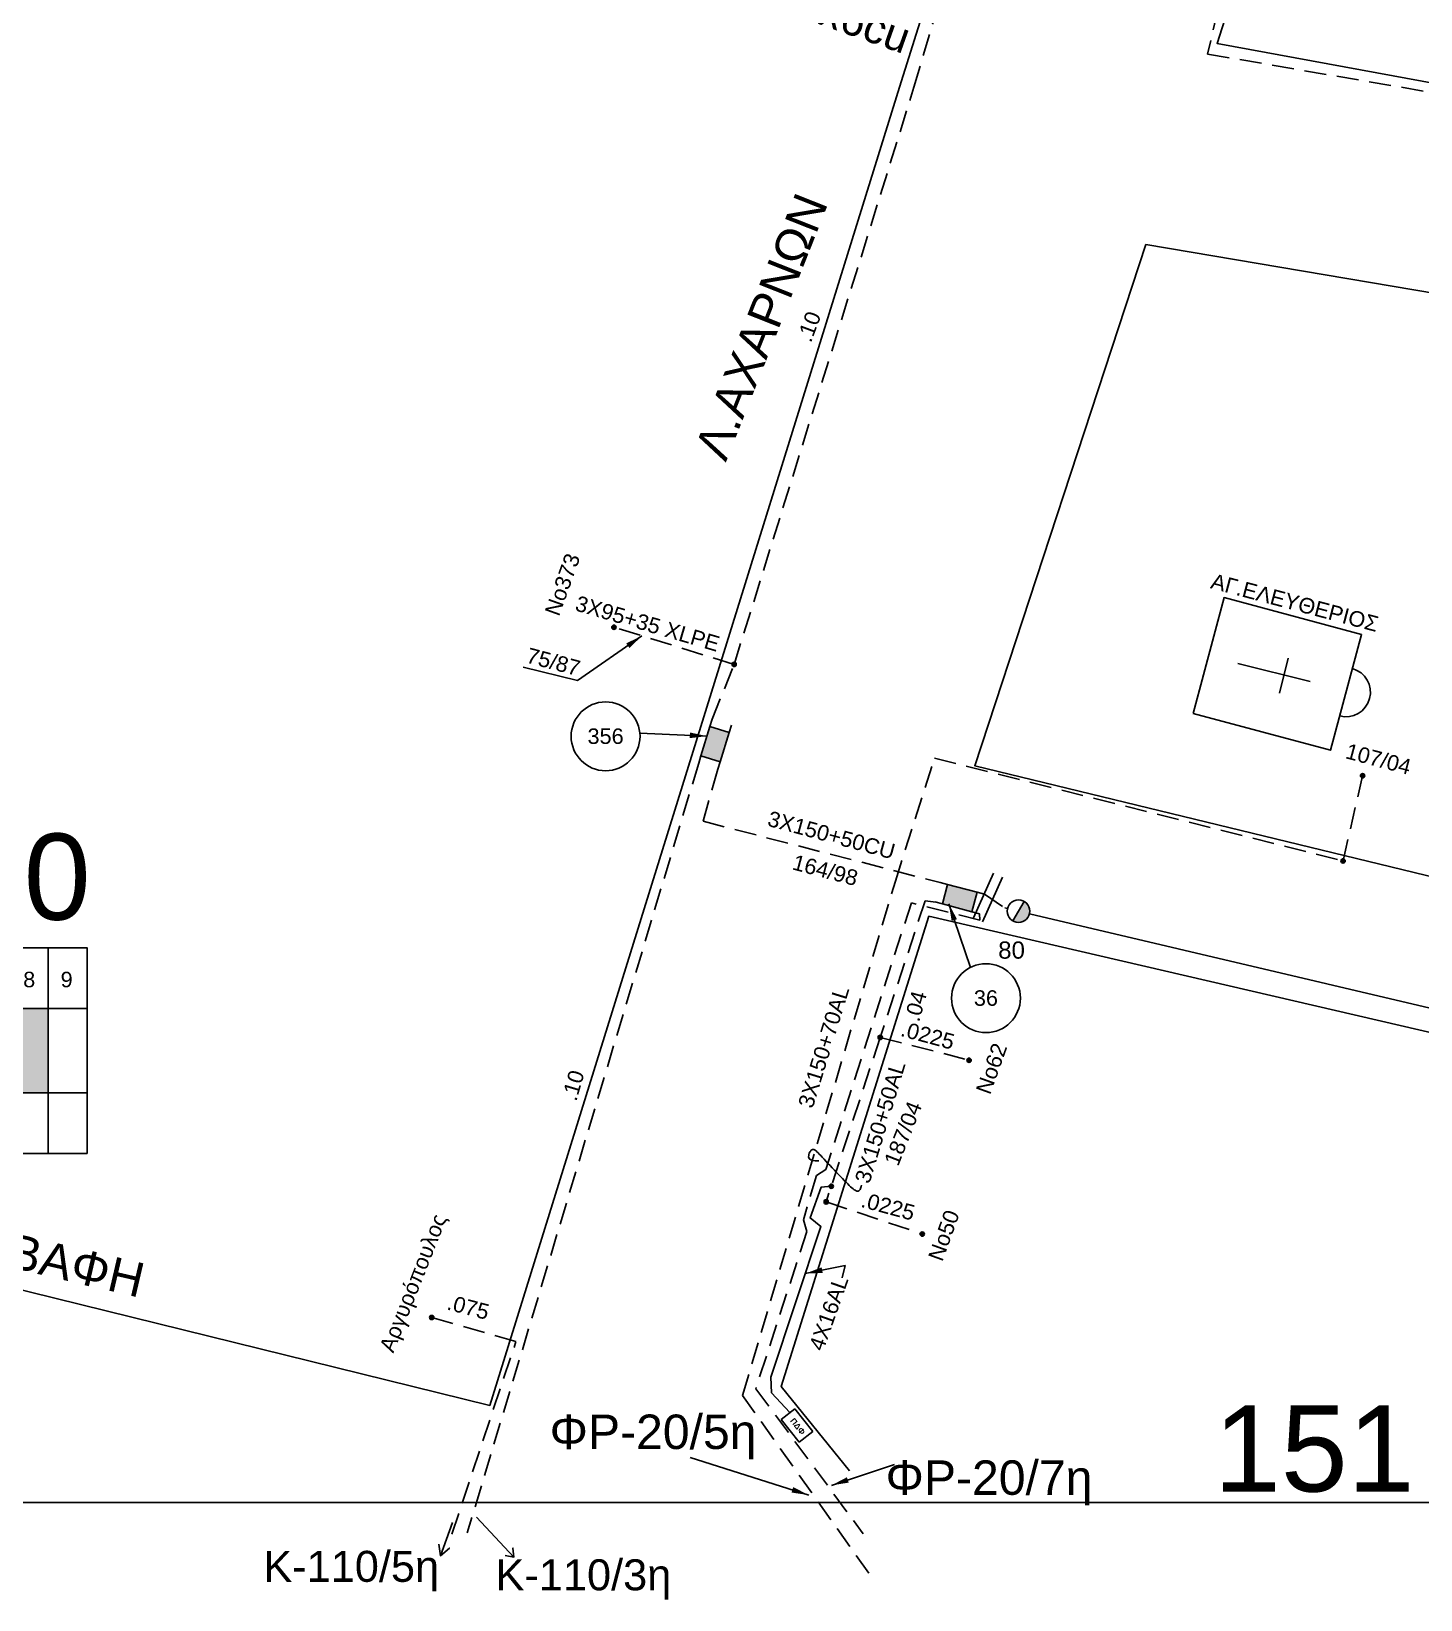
# Model space of a CAD drawing. Header units: millimetres. Extents: x 766 to 1726, y 225 to 629.
# Drawn here: x 1160 to 1240.7, y 238.6 to 329.7 of the extents above; entities that cross this region are included whole.
import ezdxf
from ezdxf.enums import TextEntityAlignment as Align

# ---------------------------------------------------------------- set-up
doc = ezdxf.new("R2010")
doc.units = ezdxf.units.MM
doc.linetypes.add('DASHED', pattern=[19.05, 12.7, -6.35])
for name, color, linetype in [('Link Box 4 Διευθύνσεων', 7, 'Continuous'), ('Pillar Δημοτικού Φωτισμού', 7, 'Continuous'), ('Άγνωστα', 7, 'Continuous'), ('Ασφαλειοκιβώτια Χ.Τ 9 αναχωρήσεων', 7, 'Continuous'), ('Γυμνά εναέρια ΧΤ (3Φ)   4x16AL', 7, 'Continuous'), ('Επιγραφές - Σχήματα', 7, 'Continuous'), ('Καλώδια ΧΤ   3x150+50AL', 7, 'DASHED'), ('Καλώδια ΧΤ   3x150+50CU', 7, 'DASHED'), ('Καλώδια ΧΤ   3x95+35 XLPE', 7, 'DASHED'), ('Στύλος ΦΜ', 7, 'Continuous'), ('Στύλος ΦΜ @ 1', 7, 'Continuous'), ('Συνδέσεις', 7, 'Continuous'), ('Τομή', 7, 'Continuous'), ('Υπόβαθρο ΔΕΗ', 7, 'Continuous'), ('Υπόγεια Καλώδια Δικτύου ΧΤ   .04', 7, 'DASHED'), ('Υπόγεια Καλώδια Δικτύου ΧΤ   .10', 7, 'DASHED'), ('Υπόγεια καλώδια Δικτύου ΧΤ και Παρ. ΧΤ - 3X150+70 AL', 7, 'DASHED'), ('Υπόγεια καλώδια Παροχών ΧΤ   .0225', 7, 'DASHED'), ('Υπόγεια καλώδια Παροχών ΧΤ   .075', 7, 'DASHED'), ('Υπόγεια καλώδια Παροχών ΧΤ   4x50AL', 7, 'DASHED')]:
    doc.layers.add(name, color=color, linetype=linetype)
doc.styles.get("Standard").update_dxf_attribs({"font": 'arial.ttf'})
doc.linetypes.add('SYN_LINE', pattern='A,0.5,-0.0001,["/\\/\\/\\/",Standard,S=0.1,R=0,X=0,Y=-0.05],-0.25', length=0.7501)
doc.dimstyles.new('ISO-25', dxfattribs={"dimtxt": 2.5, "dimasz": 2.5, "dimexe": 1.25, "dimexo": 0.625, "dimtad": 1, "dimtxsty": 'Standard', "dimcen": 2.5, "dimadec": 0, "dimazin": 0, "dimtfac": 1, "dimtmove": 0, "dimatfit": 3, "dimfxl": 1, "dimarcsym": 0})

# ---------------------------------------------------------------- blocks, each defined once
blk = doc.blocks.new('LINK BOX 4 ΑΝΑΧΩΡΗΣΕΩΝ')
at = {"layer": 'Link Box 4 Διευθύνσεων', "ltscale": 40}
blk.add_hatch(color=256, dxfattribs=at).paths.add_polyline_path([(-3.54, 0), (-3.54, -4.67), (3.54, -4.67), (3.54, 0)])
for p, q in [((-3.54, 0), (-5.33, 0)), ((5.33, 0), (3.54, 0)), ((-3.54, -4.67), (-5.33, -4.67)), ((5.33, -4.67), (3.54, -4.67))]:
    blk.add_line(p, q, dxfattribs=at)
blk.add_lwpolyline([(-3.54, -4.67), (-3.54, 0), (3.54, 0), (3.54, -4.67)], close=True, dxfattribs=at)
blk = doc.blocks.new('ΥΠΑΡΧΩΝ ΤΣΙΜΕΝΤΕΝΙΟΣ ΣΤΥΛΟΣ')
at = {"layer": 'Στύλος ΦΜ'}
blk.add_hatch(color=256, dxfattribs=at).paths.add_polyline_path([(-1.29, -2.28, 0.574793), (2.62, 0, 0.268822), (1.3, 2.27)])
blk.add_line((-1.29, -2.28), (1.3, 2.27), dxfattribs=at)
blk.add_circle((0, 0), 2.62, dxfattribs=at)
at = {"layer": 'Στύλος ΦΜ', "flags": 4}
for tag, p in [('ΑΡΙΘΜΟΣ', (-4.68, 8.05)), ('ΤΥΠΟΣ', (-4.91, 3.03))]:
    blk.add_attdef(tag, p, '', height=4, dxfattribs=at)
blk = doc.blocks.new('_ΣΥΝΔΕΣΗ')
at = {"layer": 'Συνδέσεις', "linetype": 'SYN_LINE', "ltscale": 40}
blk.add_hatch(color=256, dxfattribs=at).paths.add_polyline_path([(0.5, -0.01, 1), (-0.5, -0.01, 1)])
at = {"layer": 'Συνδέσεις'}
blk.add_circle((0, -0.01), 0.5, dxfattribs=at)
blk = doc.blocks.new('ΤΟΜΗ')
at = {"layer": 'Τομή', "ltscale": 40}
for p, q in [((-5.68, 0), (5.68, 0)), ((5.68, -2.33), (-5.68, -2.33))]:
    blk.add_line(p, q, dxfattribs=at)
blk = doc.blocks.new('ΑΣΦΑΛΕΙΟΚΙΒΩΤΙΟ ΥΠΟΣΤΑΘΜΟΥ 9A ΑΝΑΧΩΡΗΣΕΩΝ')
at = {"layer": 'Ασφαλειοκιβώτια Χ.Τ 9 αναχωρήσεων', "ltscale": 40}
for p, q in [((0, 0), (0, 11.955)), ((2.25, 0), (2.25, 11.955)), ((4.5, 0), (4.5, 11.955)), ((6.75, 0), (6.75, 11.955)), ((9, 0), (9, 11.955)), ((11.25, 0), (11.25, 11.955)), ((13.5, 0), (13.5, 11.955)), ((15.75, 0), (15.75, 11.955)), ((18, 0), (18, 11.955)), ((0, 8.434), (20.25, 8.434)), ((0, 3.521), (20.25, 3.521))]:
    blk.add_line(p, q, dxfattribs=at)
at = {"layer": 'Ασφαλειοκιβώτια Χ.Τ 9 αναχωρήσεων'}
blk.add_lwpolyline([(20.25, 0), (20.25, 11.955), (0, 11.955), (0, 0)], close=True, dxfattribs=at)
for s, p in [('1', (0.855, 9.658)), ('2', (2.997, 9.658)), ('3', (5.265, 9.658)), ('4', (7.521, 9.658)), ('5', (9.774, 9.658)), ('6', (12.057, 9.658)), ('7', (14.118, 9.658)), ('8', (16.54, 9.658)), ('9', (18.714, 9.658))]:
    blk.add_text(s, height=0.9, dxfattribs=at).set_placement(p)
at = {"layer": 'Ασφαλειοκιβώτια Χ.Τ 9 αναχωρήσεων', "ltscale": 40}
for tag, height, p in [('ΟΝΟΜΑ', 1.25, (9.403, 14.063)), ('ΚΕΙΜΕΝΟ 1', 0.5, (1.194, 1.435)), ('ΚΕΙΜΕΝΟ 2', 0.5, (3.37, 1.435)), ('ΚΕΙΜΕΝΟ 3', 0.5, (5.669, 1.435)), ('ΚΕΙΜΕΝΟ 4', 0.5, (7.913, 1.435)), ('ΚΕΙΜΕΝΟ 5', 0.5, (10.123, 1.435)), ('ΚΕΙΜΕΝΟ 6', 0.5, (12.354, 1.435)), ('ΚΕΙΜΕΝΟ 7', 0.5, (14.623, 1.435)), ('ΚΕΙΜΕΝΟ 8', 0.5, (16.804, 1.435)), ('ΚΕΙΜΕΝΟ 9', 0.5, (19.088, 1.435)), ('ΣΧ', 0.5, (9.152, -0.433))]:
    blk.add_attdef(tag, text='', height=height, dxfattribs=at).set_placement(p, align=Align.MIDDLE_CENTER)
blk = doc.blocks.new('PILLAR ΔΗΜΟΤΙΚΟΥ ΦΩΤΙΣΜΟΥ')
at = {"layer": 'Pillar Δημοτικού Φωτισμού', "ltscale": 40}
for p, q in [((-3.64, 2), (3.07, 2)), ((-3.64, -2), (-3.64, 2)), ((3.07, 2), (3.07, -2)), ((3.07, -2), (-3.64, -2))]:
    blk.add_line(p, q, dxfattribs=at)
at = {"layer": 'Pillar Δημοτικού Φωτισμού', "insert": (-2.13, 0.69), "char_height": 1.3575, "width": 109.961, "attachment_point": 1}
blk.add_mtext('{\\fArial|b1|i0|c161|p34;ΠΔΦ}', dxfattribs=at)

msp = doc.modelspace()

# ---------------------------------------------------------------- hatches: boundary and pattern name
at = {"layer": 'Ασφαλειοκιβώτια Χ.Τ 9 αναχωρήσεων'}
msp.add_hatch(color=6, dxfattribs=at).paths.add_polyline_path([(1161.026, 272.952), (1158.776, 272.952), (1158.776, 268.038), (1161.026, 268.038)])

# ---------------------------------------------------------------- linework, layer by layer
at = {"layer": 'Άγνωστα', "color": 5, "linetype": 'DASHED', "ltscale": 0.1}
msp.add_lwpolyline([(1215.388, 279.576), (1216.579, 278.782), (1216.731, 278.746)], dxfattribs=at)
at = {"layer": 'Άγνωστα', "color": 5, "linetype": 'Continuous', "ltscale": 0.1}
msp.add_lwpolyline([(1218.004, 278.446), (1243.911, 272.352), (1259.768, 268.735), (1277.661, 264.833)], dxfattribs=at)
at = {"layer": 'Γυμνά εναέρια ΧΤ (3Φ)   4x16AL', "color": 30, "ltscale": 0.1}
msp.add_lwpolyline([(1206.495, 262.63), (1205.904, 262.565), (1205.259, 260.784), (1205.889, 260.291), (1202.984, 251.548), (1203.012, 250.636), (1204.087, 249.483)], dxfattribs=at)
at = {"layer": 'Επιγραφές - Σχήματα'}
for p, q in [((1233.024, 293.281), (1232.524, 291.244)), ((1230.109, 292.975), (1234.299, 291.934))]:
    msp.add_line(p, q, dxfattribs=at)
for points in [[(807.638, 244.256), (1540.689, 244.256), (1540.689, 606.185), (807.638, 606.185)], [(1227.503, 290.072), (1235.484, 287.936), (1237.284, 294.664), (1229.304, 296.8)]]:
    msp.add_lwpolyline(points, close=True, dxfattribs=at)
for points in [[(1205.768, 264.109), (1205.561, 264.106), (1205.406, 264.124), (1205.298, 264.161), (1205.227, 264.212), (1205.189, 264.273), (1205.176, 264.34), (1205.18, 264.409), (1205.196, 264.476), (1205.216, 264.538), (1205.241, 264.594), (1205.268, 264.643), (1205.298, 264.684), (1205.33, 264.716), (1205.365, 264.741), (1205.401, 264.756), (1205.438, 264.761), (1205.475, 264.755), (1205.515, 264.739), (1205.559, 264.713), (1205.607, 264.674), (1205.662, 264.624), (1205.724, 264.563), (1205.795, 264.489), (1205.877, 264.402), (1205.97, 264.304), (1206.074, 264.194), (1206.185, 264.076), (1206.302, 263.951), (1206.424, 263.822), (1206.548, 263.691), (1206.673, 263.559), (1206.796, 263.429), (1206.915, 263.303), (1207.031, 263.182), (1207.142, 263.066), (1207.249, 262.956), (1207.35, 262.853), (1207.445, 262.758), (1207.534, 262.672), (1207.617, 262.595), (1207.692, 262.528), (1207.761, 262.471), (1207.823, 262.425), (1207.88, 262.388), (1207.93, 262.361), (1207.976, 262.343), (1208.017, 262.336), (1208.053, 262.337), (1208.085, 262.349), (1208.114, 262.369), (1208.14, 262.399), (1208.164, 262.439), (1208.186, 262.489), (1208.207, 262.547), (1208.228, 262.616), (1208.248, 262.694)], [(1184.492, 243.101), (1183.795, 241.174), (1184.32, 241.622), (1183.795, 241.174), (1183.704, 241.841)], [(1185.897, 243.405), (1188.065, 241.096), (1188.01, 241.615), (1188.065, 241.096), (1187.562, 241.197)]]:
    msp.add_lwpolyline(points, dxfattribs=at)
at = {"layer": 'Επιγραφές - Σχήματα', "color": 7}
for centre in [(1193.387, 288.745), (1215.474, 273.544)]:
    msp.add_circle(centre, 2, dxfattribs=at)
at = {"layer": 'Επιγραφές - Σχήματα'}
msp.add_arc((1236.384, 291.3), 1.421, 255.01459, 75.01459, dxfattribs=at)
at = {"layer": 'Καλώδια ΧΤ   3x150+50AL', "color": 1, "ltscale": 0.1}
msp.add_lwpolyline([(1214.603, 333.513), (1213.715, 330.754), (1213.799, 330.306), (1214.065, 330.334), (1214.499, 330.726), (1216.098, 335.519), (1217.667, 335.645), (1218.199, 336.387), (1229.387, 332.858), (1228.34, 328.352), (1243.444, 325.762)], dxfattribs=at)
at = {"layer": 'Καλώδια ΧΤ   3x150+50AL', "color": 62, "ltscale": 0.1}
for points in [[(1208.673, 240.158), (1201.335, 250.486), (1206.186, 266.83), (1210.213, 280.332), (1212.488, 287.472), (1236.212, 281.511)], [(1236.212, 281.511), (1237.347, 286.456)]]:
    msp.add_lwpolyline(points, dxfattribs=at)
at = {"layer": 'Καλώδια ΧΤ   3x150+50CU', "color": 30, "ltscale": 0.1}
msp.add_lwpolyline([(1199.91, 286.844), (1199.049, 283.811), (1212.812, 280.255)], dxfattribs=at)
at = {"layer": 'Καλώδια ΧΤ   3x95+35 XLPE', "color": 30, "ltscale": 0.1}
msp.add_lwpolyline([(1200.853, 292.92), (1193.874, 295.078)], dxfattribs=at)
at = {"layer": 'Υπόβαθρο ΔΕΗ'}
for points in [[(1242.711, 326.433), (1259.569, 378.621), (1246.354, 383.658), (1228.898, 328.969), (1242.711, 326.433)], [(1210.451, 326.433), (1186.662, 249.904), (1137.618, 261.993), (1134.542, 268.14), (1155.247, 326.433), (1167.983, 360.946), (1181.588, 356.308), (1202.033, 349.389), (1216.179, 344.652), (1210.451, 326.433)], [(1224.751, 317.293), (1214.823, 287.039), (1326.281, 259.978), (1337.434, 287.23), (1336.682, 298.366), (1224.751, 317.293)], [(1207.547, 246.111), (1203.586, 250.99), (1212.164, 278.298), (1322.986, 252.604), (1319.84, 244.287)]]:
    msp.add_lwpolyline(points, dxfattribs=at)
at = {"layer": 'Υπόγεια Καλώδια Δικτύου ΧΤ   .04', "color": 30, "ltscale": 0.1}
msp.add_lwpolyline([(1212.573, 279.111), (1211.941, 279.191), (1209.333, 271.267), (1206.196, 261.721)], dxfattribs=at)
at = {"layer": 'Υπόγεια Καλώδια Δικτύου ΧΤ   .10', "color": 30, "ltscale": 0.1}
for points in [[(1199.575, 289.733), (1200.853, 292.92), (1211.294, 326.433), (1213.486, 333.848)], [(1198.794, 287.186), (1185.354, 242.499)]]:
    msp.add_lwpolyline(points, dxfattribs=at)
at = {"layer": 'Υπόγεια καλώδια Δικτύου ΧΤ και Παρ. ΧΤ - 3X150+70 AL', "color": 5, "ltscale": 0.1}
msp.add_lwpolyline([(1215.091, 278.448), (1215.127, 278.08), (1211.143, 279.079), (1206.178, 263.599), (1205.63, 263.25), (1204.881, 260.679), (1205.08, 260.006), (1202.11, 250.873), (1208.354, 242.453)], dxfattribs=at)
at = {"layer": 'Υπόγεια καλώδια Παροχών ΧΤ   .0225', "color": 30, "ltscale": 0.1}
for points in [[(1209.333, 271.267), (1214.497, 269.944)], [(1206.196, 261.721), (1211.775, 259.848)]]:
    msp.add_lwpolyline(points, dxfattribs=at)
at = {"layer": 'Υπόγεια καλώδια Παροχών ΧΤ   .075', "color": 5, "ltscale": 0.1}
msp.add_lwpolyline([(1184.454, 242.428), (1188.181, 253.603), (1183.29, 255.008)], dxfattribs=at)

# ---------------------------------------------------------------- block references
at = {"layer": 'Link Box 4 Διευθύνσεων'}
for p, xscale, yscale, zscale, rotation in [((1199.184, 288.46), 0.2499999999999862, 0.2499999999999862, 0.2499999999999862, 72.97521670002578), ((1214.1, 279.916), 0.2499999999999761, 0.2499999999999761, 0.2499999999999761, 345.239138520063)]:
    msp.add_blockref('LINK BOX 4 ΑΝΑΧΩΡΗΣΕΩΝ', p, dxfattribs=dict(at, xscale=xscale, yscale=yscale, zscale=zscale, rotation=rotation))
at = {"layer": 'Pillar Δημοτικού Φωτισμού', "xscale": 0.2500000000000639, "yscale": 0.2500000000000639, "zscale": 0.2500000000000639, "rotation": 308.4662831855226}
msp.add_blockref('PILLAR ΔΗΜΟΤΙΚΟΥ ΦΩΤΙΣΜΟΥ', (1204.544, 248.685), dxfattribs=at)
at = {"layer": 'Ασφαλειοκιβώτια Χ.Τ 9 αναχωρήσεων'}
ref = msp.add_blockref('ΑΣΦΑΛΕΙΟΚΙΒΩΤΙΟ ΥΠΟΣΤΑΘΜΟΥ 9A ΑΝΑΧΩΡΗΣΕΩΝ', (1143.026, 264.517), dxfattribs=at)
ref.add_attrib('ΚΕΙΜΕΝΟ 6', '61', dxfattribs={"ltscale": 40, "height": 0.5}).set_placement((1155.38, 265.952), align=Align.MIDDLE_CENTER)
ref.add_attrib('ΚΕΙΜΕΝΟ 5', '82', dxfattribs={"ltscale": 40, "height": 0.5}).set_placement((1153.149, 265.952), align=Align.MIDDLE_CENTER)
ref.add_attrib('ΚΕΙΜΕΝΟ 4', '72', dxfattribs={"ltscale": 40, "height": 0.5}).set_placement((1150.939, 265.952), align=Align.MIDDLE_CENTER)
ref.add_attrib('ΚΕΙΜΕΝΟ 3', '25', dxfattribs={"ltscale": 40, "height": 0.5}).set_placement((1148.695, 265.952), align=Align.MIDDLE_CENTER)
ref.add_attrib('ΚΕΙΜΕΝΟ 1', '190', dxfattribs={"ltscale": 40, "height": 0.5}).set_placement((1144.22, 265.952), align=Align.MIDDLE_CENTER)
ref.add_attrib('ΚΕΙΜΕΝΟ 2', '42', dxfattribs={"ltscale": 40, "height": 0.5}).set_placement((1146.396, 265.952), align=Align.MIDDLE_CENTER)
at = {"layer": 'Στύλος ΦΜ @ 1', "ltscale": 40}
ref = msp.add_blockref('ΥΠΑΡΧΩΝ ΤΣΙΜΕΝΤΕΝΙΟΣ ΣΤΥΛΟΣ', (1217.367, 278.596), dxfattribs=dict(at, xscale=0.25, yscale=0.25, zscale=0.25))
ref.add_attrib('ΤΥΠΟΣ', '80', (1216.185, 275.835), dxfattribs={"layer": 'Στύλος ΦΜ', "height": 1, "flags": 4})
at = {"layer": 'Συνδέσεις', "xscale": 0.25, "yscale": 0.25, "zscale": 0.25}
for p in [(1193.874, 295.078), (1200.853, 292.92), (1237.347, 286.456), (1236.212, 281.511), (1209.333, 271.267), (1214.497, 269.944), (1206.495, 262.63), (1206.196, 261.721), (1211.775, 259.848), (1183.29, 255.008)]:
    msp.add_blockref('_ΣΥΝΔΕΣΗ', p, dxfattribs=at)
at = {"layer": 'Τομή', "xscale": 0.2499999999999926, "yscale": 0.2499999999999926, "zscale": 0.2499999999999926, "rotation": 65.94289001235819}
msp.add_blockref('ΤΟΜΗ', (1215.327, 279.5), dxfattribs=at)

# ---------------------------------------------------------------- texts
at = {"layer": 'Γυμνά εναέρια ΧΤ (3Φ)   4x16AL', "color": 7, "insert": (1205.169, 253.299), "char_height": 0.9, "width": 84.18588, "attachment_point": 1, "rotation": 70.54298}
msp.add_mtext('4X16AL', dxfattribs=at)
at = {"layer": 'Επιγραφές - Σχήματα', "attachment_point": 1}
for s, insert, char_height, width, rotation in [('Λ.ΑΧΑΡΝΩΝ', (1198.508, 305.36), 2, 5.6016, 68.4167), ('\\A1;187/04', (1209.534, 264.071), 0.9, 5.6016, 68.4167), ('ΚΑΒΑΦΗ', (1155.373, 260.761), 2, 7.28517, 346.85331), ('\\A1;Αργυρόπουλος', (1180.223, 253.237), 0.9, 5.6016, 68.4167)]:
    msp.add_mtext(s, dxfattribs=dict(at, insert=insert, char_height=char_height, width=width, rotation=rotation))
at = {"layer": 'Επιγραφές - Σχήματα', "color": 7, "char_height": 0.9, "width": 84.18588, "attachment_point": 1}
for s, insert, rotation in [('No373', (1189.831, 295.967), 70.21571), ('ΑΓ.ΕΛΕΥΘΕΡΙΟΣ', (1228.694, 298.219), 345.22105), ('75/87', (1188.956, 293.908), 345.22105), ('107/04', (1236.524, 288.353), 345.22105), ('164/98', (1204.404, 281.899), 345.22105), ('No62', (1214.863, 268.196), 70.21571), ('No50', (1212.094, 258.507), 70.21571)]:
    msp.add_mtext(s, dxfattribs=dict(at, insert=insert, rotation=rotation))
at = {"layer": 'Επιγραφές - Σχήματα', "color": 7, "char_height": 0.9, "width": 11.99425, "attachment_point": 5}
for s, insert in [('356', (1193.387, 288.745)), ('36', (1215.474, 273.544))]:
    msp.add_mtext(s, dxfattribs=dict(at, insert=insert))
at = {"layer": 'Επιγραφές - Σχήματα', "attachment_point": 1}
for s, insert, char_height, width in [('K-110', (1144.847, 283.095), 5, 4.30029), ('ΦΡ-20/5η', (1190.135, 249.37), 2, 4.12616), ('151', (1228.712, 249.9), 5, 0.34863), ('ΦΡ-20/7η', (1209.644, 246.71), 2, 4.12616), ('Κ-110/5η', (1173.513, 241.459), 1.8, 4.12616), ('Κ-110/3η', (1186.997, 240.968), 1.8, 4.12616)]:
    msp.add_mtext(s, dxfattribs=dict(at, insert=insert, char_height=char_height, width=width))
at = {"layer": 'Καλώδια ΧΤ   3x150+50AL', "color": 7, "insert": (1207.841, 262.98), "char_height": 0.9, "width": 84.18588, "attachment_point": 1, "rotation": 73.1771}
msp.add_mtext('3X150+50AL', dxfattribs=at)
at = {"layer": 'Καλώδια ΧΤ   3x150+50CU', "color": 7, "insert": (1202.96, 284.434), "char_height": 0.9, "width": 84.18588, "attachment_point": 1, "rotation": 344.9221}
msp.add_mtext('3X150+50CU', dxfattribs=at)
at = {"layer": 'Καλώδια ΧΤ   3x95+35 XLPE', "color": 7, "insert": (1191.807, 296.933), "char_height": 0.9, "width": 84.18588, "attachment_point": 1, "rotation": 343.70283}
msp.add_mtext('3X95+35 XLPE', dxfattribs=at)
at = {"layer": 'Υπόγεια Καλώδια Δικτύου ΧΤ   .04', "color": 7, "insert": (1210.722, 272.356), "char_height": 0.9, "width": 84.18588, "attachment_point": 1, "rotation": 74.59045}
msp.add_mtext('.04', dxfattribs=at)
at = {"layer": 'Υπόγεια Καλώδια Δικτύου ΧΤ   .10', "color": 7, "char_height": 0.9, "width": 84.18588, "attachment_point": 1}
for insert, rotation in [((1204.466, 311.867), 69.42587), ((1190.818, 267.766), 73.72495)]:
    msp.add_mtext('.10', dxfattribs=dict(at, insert=insert, rotation=rotation))
at = {"layer": 'Υπόγεια καλώδια Δικτύου ΧΤ και Παρ. ΧΤ - 3X150+70 AL', "color": 7, "insert": (1204.544, 267.357), "char_height": 0.9, "width": 84.18588, "attachment_point": 1, "rotation": 72.88199}
msp.add_mtext('3X150+70AL', dxfattribs=at)
at = {"layer": 'Υπόγεια καλώδια Παροχών ΧΤ   .0225', "color": 7, "char_height": 0.9, "width": 84.18588, "attachment_point": 1, "rotation": 345}
for insert in [(1210.693, 272.228), (1208.391, 262.305)]:
    msp.add_mtext('.0225', dxfattribs=dict(at, insert=insert))
at = {"layer": 'Υπόγεια καλώδια Παροχών ΧΤ   .075', "color": 7, "insert": (1184.346, 256.355), "char_height": 0.9, "width": 84.18588, "attachment_point": 1, "rotation": 345.22105}
msp.add_mtext('.075', dxfattribs=at)
at = {"layer": 'Υπόγεια καλώδια Παροχών ΧΤ   4x50AL', "color": 7, "ltscale": 0.2, "insert": (1204.955, 332.284), "char_height": 1.8, "attachment_point": 1, "rotation": 340.49309}
msp.add_mtext_dynamic_manual_height_columns('4x6cu', width=1.8, gutter_width=12.5, heights=[0.118], dxfattribs=at)

# ---------------------------------------------------------------- leaders
at = {"layer": 'Επιγραφές - Σχήματα'}
for points in [[(1195.5, 294.575), (1191.756, 291.987), (1188.593, 292.759)], [(1204.985, 257.554), (1207.306, 258.027), (1207.124, 257.299)]]:
    msp.add_leader(points, dimstyle='ISO-25', override={"dimasz": 1, "dimgap": 0.625, "dimtad": 0}, dxfattribs=at)
at = {"layer": 'Επιγραφές - Σχήματα', "color": 7}
for points in [[(1199.276, 288.756), (1195.378, 288.933)], [(1213.316, 279.023), (1214.573, 275.329)]]:
    msp.add_leader(points, dimstyle='ISO-25', override={"dimasz": 1, "dimgap": 0.625, "dimtad": 0}, dxfattribs=at)
at = {"layer": 'Επιγραφές - Σχήματα', "ltscale": 40}
for points in [[(1205.188, 244.697), (1198.302, 246.887)], [(1206.506, 245.261), (1210.158, 246.473)]]:
    msp.add_leader(points, dimstyle='ISO-25', override={"dimasz": 1, "dimtad": 0}, dxfattribs=at)

doc.saveas('drawing.dxf')
